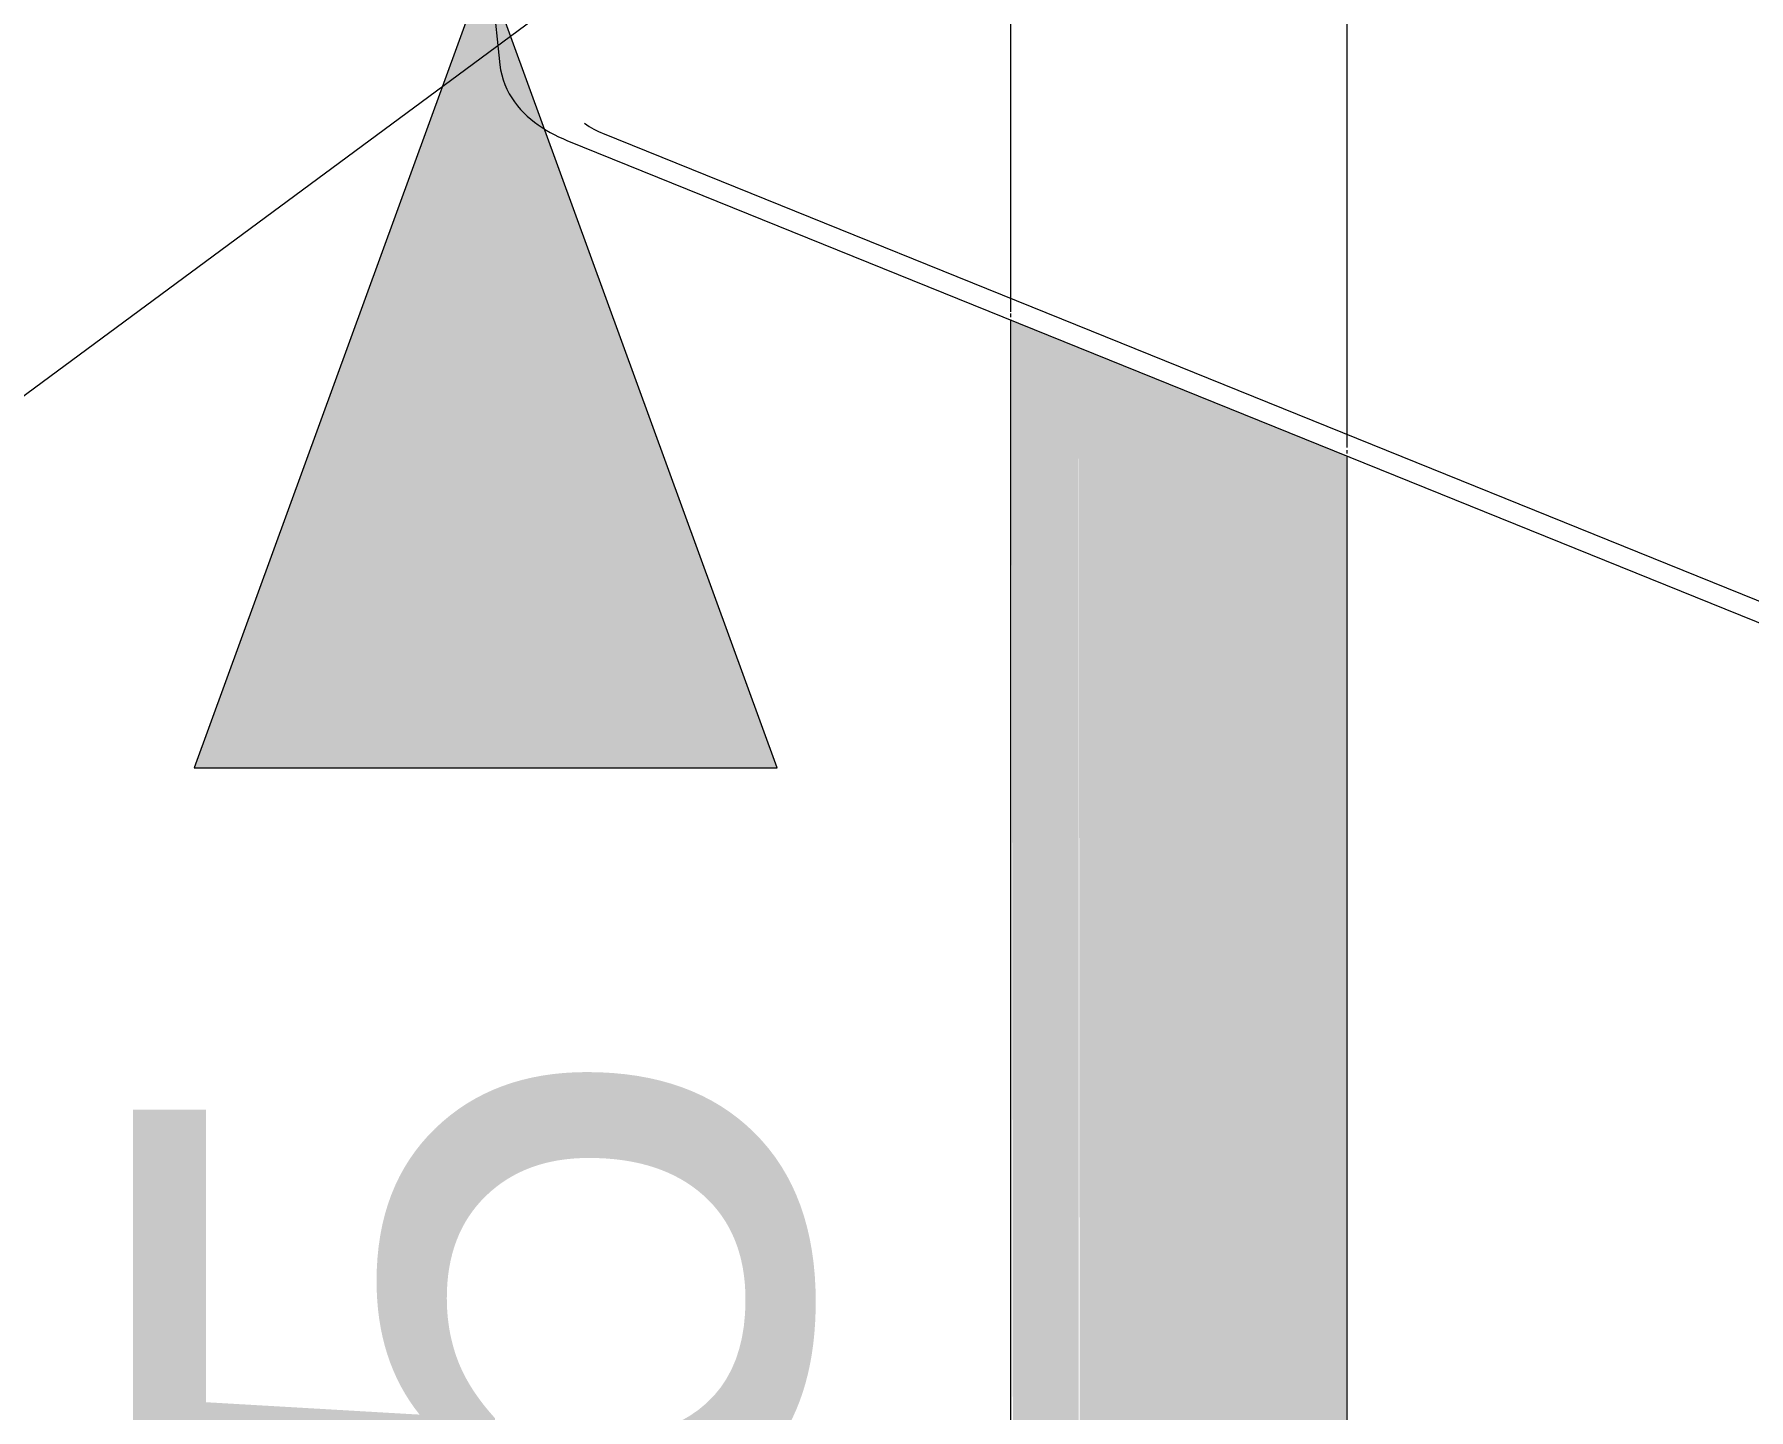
# Model space of a CAD drawing. Header units: metres. Extents: x 15 to 69.3, y -12.4 to 16.4.
# Drawn here: x 53.0094 to 53.1367, y 12.0252 to 12.1273 of the extents above; entities that cross this region are included whole.
import ezdxf

# ---------------------------------------------------------------- set-up
doc = ezdxf.new("R2010")
doc.units = ezdxf.units.M
for name, color, linetype, lineweight in [('A-ANNO-DIMS', 7, 'Continuous', 5), ('A-ANNO-DIMS-20', 7, 'Continuous', 5), ('P-PIPE', 7, 'Continuous', 5), ('P-PIPE-IDEN', 7, 'Continuous', 5), ('P-SANR-FIXT', 7, 'Continuous', 5)]:
    doc.layers.add(name, color=color, linetype=linetype, lineweight=lineweight)
doc.styles.add('Arial', font='arial.ttf', dxfattribs={"height": 0.05})
doc.styles.add('Century Gothic_1', font='GOTHIC.TTF', dxfattribs={"height": 0.03})
doc.dimstyles.new('Setores_1_5', dxfattribs={"dimscale": 0.3048, "dimtxt": 0.031325, "dimasz": 0.208333, "dimexe": 0.15748, "dimexo": 0.098425, "dimgap": 0.114829, "dimtad": 1, "dimrnd": 0.01, "dimzin": 0, "dimdsep": 46, "dimtxsty": 'Century Gothic_1', "dimblk1": 'OBLIQUE', "dimblk2": 'OBLIQUE', "dimsah": 1, "dimcen": 0.09, "dimazin": 0, "dimtfac": 1, "dimtdec": 4, "dimtix": 1, "dimtmove": 0, "dimatfit": 3, "dimfxl": 1, "dimtvp": 1, "dimtolj": 1, "dimtzin": 0, "dimarcsym": 2})

# ---------------------------------------------------------------- blocks, each defined once
blk = doc.blocks.new('USO_ESG_Cuba lavatório retângular - Uso geral-3263039-3D_DT_01')
at = {"layer": 'P-SANR-FIXT'}
for p, q in [((-0.79146, 12.1721), (-0.78653, 12.12506)), ((-0.78156, 12.11944), (-0.56041, 12.02997)), ((-0.77891, 12.11997), (-0.55775, 12.0305))]:
    blk.add_line(p, q, dxfattribs=at)
blk.add_polyline3d([(-0.78653, 12.12506, 0), (-0.78648, 12.12467, 0), (-0.7864, 12.1243, 0), (-0.78629, 12.12393, 0), (-0.78616, 12.12358, 0), (-0.78601, 12.12324, 0), (-0.78584, 12.12291, 0), (-0.78565, 12.1226, 0), (-0.78545, 12.1223, 0), (-0.78523, 12.12201, 0), (-0.785, 12.12174, 0), (-0.78476, 12.12149, 0), (-0.7845, 12.12124, 0), (-0.78424, 12.12101, 0), (-0.78397, 12.1208, 0), (-0.78369, 12.12059, 0), (-0.7834, 12.12039, 0), (-0.78311, 12.12021, 0), (-0.78281, 12.12003, 0), (-0.7825, 12.11987, 0), (-0.78218, 12.11971, 0), (-0.78186, 12.11957, 0), (-0.78156, 12.11944, 0)], dxfattribs=at)
at = {"layer": 'P-SANR-FIXT', "color": 8, "true_color": 0x808080}
blk.add_polyline3d([(-0.78024, 12.12071, 0), (-0.78008, 12.1206, 0), (-0.77991, 12.12048, 0), (-0.77974, 12.12038, 0), (-0.77957, 12.12028, 0), (-0.7794, 12.12019, 0), (-0.77922, 12.1201, 0), (-0.77904, 12.12002, 0), (-0.77891, 12.11997, 0)], dxfattribs=at)
blk = doc.blocks.new('Anotacao_Tuboseta - Fluxo 1-2612753-3D_DT_01')
at = {"layer": 'P-PIPE-IDEN'}
blk.add_hatch(color=256, dxfattribs=at).paths.add_polyline_path([(-0.76595, 12.07283), (-0.80923, 12.07283), (-0.78759, 12.13228)])
for p, q in [((-0.78759, 12.13228), (-0.80923, 12.07283)), ((-0.76595, 12.07283), (-0.78759, 12.13228)), ((-0.80923, 12.07283), (-0.76595, 12.07283))]:
    blk.add_line(p, q, dxfattribs=at)
blk = doc.blocks.new('DIMBLOCK69-3D_DT_01')
at = {"layer": 'A-ANNO-DIMS-20'}
for p, q in [((52.92826, 12.04111), (53.09604, 12.16509)), ((52.92826, 12.04111), (52.89971, 12.02001)), ((52.92826, 12.04111), (52.92826, 11.53873)), ((52.92826, 11.53873), (52.93713, 11.54528)), ((52.92826, 11.53873), (52.89971, 11.51764))]:
    blk.add_line(p, q, dxfattribs=at)
at = {"layer": 'A-ANNO-DIMS-20', "lineweight": 25}
for p, q in [((52.92826, 12.04111), (52.90938, 12.05373)), ((52.92826, 12.04111), (52.94715, 12.02848)), ((52.92826, 11.53873), (52.90938, 11.55136)), ((52.92826, 11.53873), (52.94715, 11.52611))]:
    blk.add_line(p, q, dxfattribs=at)
at = {"layer": 'A-ANNO-DIMS-20', "color": 0, "insert": (52.86899, 11.70841), "char_height": 0.03, "width": 0.1587136, "attachment_point": 1, "rotation": 90, "line_spacing_factor": 0.984502, "style": 'Century Gothic_1'}
blk.add_mtext('0,60 m', dxfattribs=at)
blk = doc.blocks.new('_Oblique')
at = {"color": 0, "linetype": 'ByBlock', "lineweight": -2}
blk.add_line((-0.5, -0.5), (0.5, 0.5), dxfattribs=at)

msp = doc.modelspace()

# ---------------------------------------------------------------- hatches: boundary and pattern name
at = {"layer": 'P-PIPE', "true_color": 0x00ffff}
for points in [[(53.08696, 11.91068), (53.08696, 12.10408), (53.08197, 12.1061), (53.0822, 11.91484), (53.08303, 11.91335), (53.08461, 11.91192), (53.08682, 11.91075)], [(53.09298, 11.90938), (53.09683, 11.90951), (53.09955, 11.90996), (53.10231, 11.9109), (53.10444, 11.91211), (53.10444, 12.09701), (53.08696, 12.10408), (53.08713, 11.91063), (53.09, 11.90979), (53.09253, 11.90944)], [(53.10444, 11.91211), (53.10607, 11.91377), (53.10681, 11.9154), (53.10681, 12.09605), (53.10444, 12.09701), (53.10444, 11.91287)]]:
    msp.add_hatch(color=4, dxfattribs=at).paths.add_polyline_path(points)

# ---------------------------------------------------------------- linework, layer by layer
at = {"layer": 'P-PIPE', "color": 8, "true_color": 0x808080}
for p, q in [((53.08189, 12.15027), (53.08189, 12.1067)), ((53.10689, 12.09664), (53.10689, 12.14465)), ((53.08189, 12.10658), (53.08189, 12.10631)), ((53.10689, 12.09619), (53.10689, 12.09643))]:
    msp.add_line(p, q, dxfattribs=at)
at = {"layer": 'P-PIPE'}
for p, q in [((53.08189, 12.10614), (53.08189, 11.89909)), ((53.10689, 11.89909), (53.10689, 12.09602))]:
    msp.add_line(p, q, dxfattribs=at)

# ---------------------------------------------------------------- block references
at = {"layer": 'P-PIPE-IDEN'}
msp.add_blockref('Anotacao_Tuboseta - Fluxo 1-2612753-3D_DT_01', (53.83051, 0), dxfattribs=at)
at = {"layer": 'P-SANR-FIXT'}
msp.add_blockref('USO_ESG_Cuba lavatório retângular - Uso geral-3263039-3D_DT_01', (53.83051, 0), dxfattribs=at)

# ---------------------------------------------------------------- texts
at = {"layer": 'P-PIPE-IDEN', "insert": (53.01672, 11.93283), "char_height": 0.05, "width": 0.1443038, "attachment_point": 1, "rotation": 90, "style": 'Arial'}
msp.add_mtext('ø25', dxfattribs=at)

# ---------------------------------------------------------------- dimensions: what is measured, and where the dimension line sits
at = {"layer": 'A-ANNO-DIMS'}
dim = msp.add_linear_dim(base=(52.92826, 11.55847), p1=(53.11389, 12.17827), p2=(52.95497, 11.55847), angle=90, dimstyle='Setores_1_5', override={"dimpost": '<>', "dimfxl": 0.639852}, dxfattribs=at)
dim.commit()
dim.dimension.update_dxf_attribs({"geometry": 'DIMBLOCK69-3D_DT_01', "text_midpoint": (52.87751, 11.86837)})

doc.saveas('drawing.dxf')
